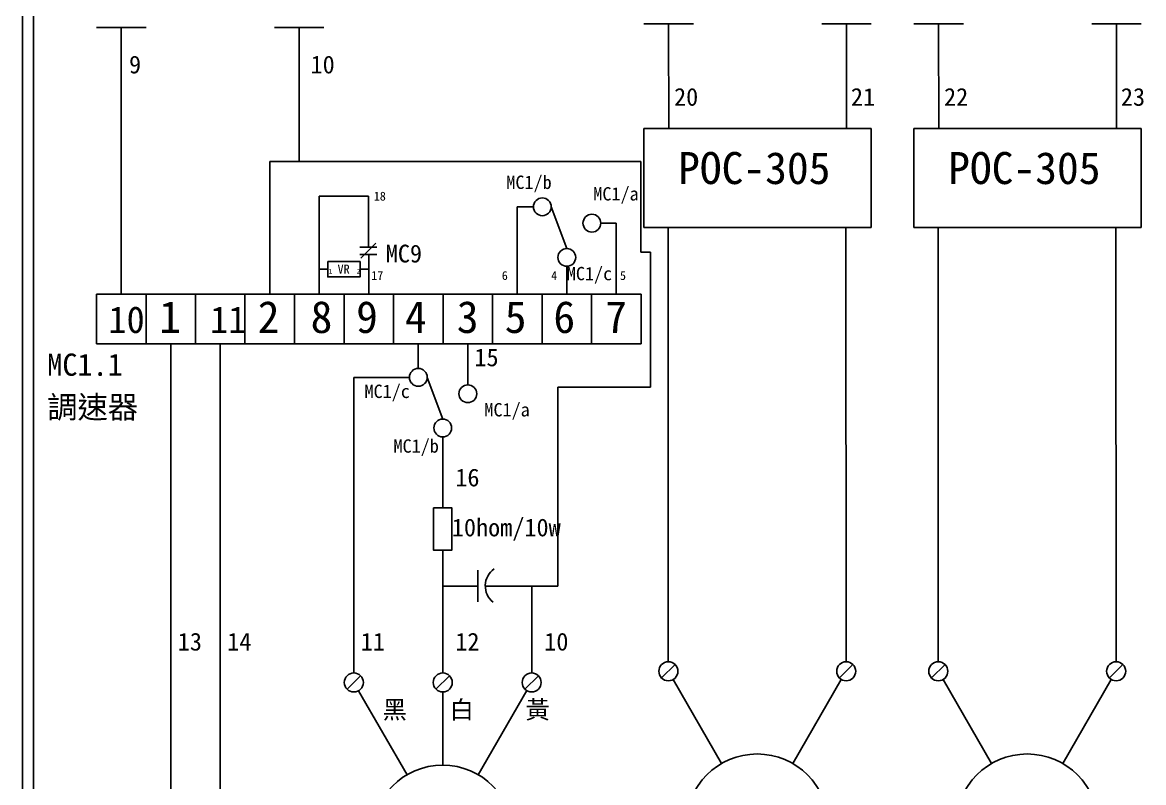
# Model space of a CAD drawing. Extents: x 10 to 297, y 3 to 207.
# Drawn here: x 10 to 136.1, y 47.1 to 132.5 of the extents above; entities that cross this region are included whole.
import ezdxf

# ---------------------------------------------------------------- set-up
doc = ezdxf.new("R2010")
doc.units = 0
doc.layers.get('0').update_dxf_attribs({"linetype": 'CONTINUOUS'})
doc.layers.add('圖框層', color=7, linetype='CONTINUOUS')
doc.layers.add('標尺寸層', color=3, linetype='CONTINUOUS')
doc.styles.add('STSL', font='kaiu.ttf')

msp = doc.modelspace()

# ---------------------------------------------------------------- linework, layer by layer
for p, q in [((82.67, 132.37), (82.68, 120.63)), ((102.67, 132.37), (102.67, 120.63)), ((113.03, 132.37), (113.04, 120.63)), ((133.03, 132.37), (133.04, 120.63)), ((82.61, 109.49), (82.63, 60.66)), ((102.61, 109.49), (102.63, 60.66)), ((112.97, 109.49), (112.99, 60.66)), ((132.97, 109.49), (132.99, 60.66)), ((83.39, 60.34), (81.88, 58.83)), ((103.39, 60.34), (101.88, 58.83)), ((113.76, 60.34), (112.24, 58.83)), ((133.76, 60.34), (132.24, 58.83)), ((48.02, 59.08), (46.51, 57.56)), ((58.02, 59.08), (56.51, 57.56)), ((68.02, 59.08), (66.51, 57.56)), ((88.63, 49.21), (83.17, 58.66)), ((96.63, 49.21), (102.08, 58.67)), ((118.99, 49.21), (113.53, 58.66)), ((126.99, 49.21), (132.45, 58.67)), ((53.26, 47.95), (47.8, 57.39)), ((57.26, 57.25), (57.26, 56.66)), ((61.26, 47.95), (66.72, 57.4)), ((57.26, 49.02), (57.26, 56.66))]:
    msp.add_line(p, q)
for centre, radius in [((82.64, 59.58), 1.07), ((102.64, 59.58), 1.07), ((113, 59.58), 1.07), ((133, 59.58), 1.07), ((47.27, 58.32), 1.07), ((57.27, 58.32), 1.07), ((67.27, 58.32), 1.07), ((92.63, 42.28), 8), ((122.99, 42.28), 8), ((57.26, 41.02), 8)]:
    msp.add_circle(centre, radius)
at = {"layer": '圖框層', "color": 7}
for p, q in [((10, 3), (10, 206.97)), ((11.25, 4.25), (11.25, 205.72))]:
    msp.add_line(p, q, dxfattribs=at)
at = {"layer": '標尺寸層', "color": 7}
for p, q in [((18.33, 131.97), (23.9, 131.97)), ((21.11, 131.97), (21.11, 101.97)), ((38.33, 131.97), (43.9, 131.97)), ((41.11, 131.97), (41.11, 116.91)), ((79.89, 132.37), (85.46, 132.37)), ((99.89, 132.37), (105.46, 132.37)), ((110.25, 132.37), (115.82, 132.37)), ((130.25, 132.37), (135.82, 132.37)), ((79.89, 120.63), (85.46, 120.63)), ((79.89, 109.49), (79.89, 120.63)), ((85.46, 120.63), (99.89, 120.63)), ((99.89, 120.63), (105.46, 120.63)), ((105.46, 120.63), (105.46, 109.49)), ((110.25, 120.63), (115.82, 120.63)), ((110.25, 109.49), (110.25, 120.63)), ((115.82, 120.63), (130.25, 120.63)), ((130.25, 120.63), (135.82, 120.63)), ((135.82, 120.63), (135.82, 109.49)), ((37.81, 101.97), (37.81, 116.91)), ((37.81, 116.91), (41.11, 116.91)), ((41.11, 116.91), (79.56, 116.91)), ((79.56, 116.91), (79.56, 106.7)), ((43.38, 101.97), (43.38, 113.01)), ((43.38, 113.01), (48.91, 113.01)), ((48.91, 107.28), (48.91, 113.01)), ((65.65, 101.97), (65.65, 111.81)), ((67.47, 111.81), (65.65, 111.81)), ((69.47, 111.81), (71.22, 107.12)), ((75.04, 109.97), (76.79, 109.97)), ((76.79, 101.97), (76.79, 109.97)), ((79.89, 109.49), (85.46, 109.49)), ((85.46, 109.49), (99.89, 109.49)), ((99.89, 109.49), (105.46, 109.49)), ((110.25, 109.49), (115.82, 109.49)), ((115.82, 109.49), (130.25, 109.49)), ((130.25, 109.49), (135.82, 109.49)), ((47.96, 107.28), (49.86, 107.28)), ((48.06, 106.04), (49.74, 107.73)), ((47.96, 106.44), (49.86, 106.44)), ((48.95, 101.97), (48.95, 106.44)), ((79.56, 106.7), (80.65, 106.7)), ((80.65, 106.7), (80.65, 91.52)), ((44.34, 104.79), (43.38, 104.79)), ((47.97, 104.79), (48.91, 104.79)), ((71.22, 105.12), (71.22, 101.97)), ((18.33, 96.41), (18.33, 101.97)), ((18.33, 101.97), (23.9, 101.97)), ((23.9, 96.41), (23.9, 101.97)), ((23.9, 96.41), (23.9, 101.97)), ((23.9, 101.97), (29.46, 101.97)), ((29.46, 96.41), (29.46, 101.97)), ((29.46, 96.41), (29.46, 101.97)), ((29.46, 101.97), (35.03, 101.97)), ((35.03, 96.41), (35.03, 101.97)), ((35.03, 96.41), (35.03, 101.97)), ((35.03, 101.97), (40.6, 101.97)), ((40.6, 96.41), (40.6, 101.97)), ((40.6, 96.41), (40.6, 101.97)), ((40.6, 101.97), (46.17, 101.97)), ((46.17, 96.41), (46.17, 101.97)), ((46.17, 96.41), (46.17, 101.97)), ((46.17, 101.97), (51.73, 101.97)), ((51.73, 96.41), (51.73, 101.97)), ((51.73, 96.41), (51.73, 101.97)), ((51.73, 101.97), (57.3, 101.97)), ((57.3, 96.41), (57.3, 101.97)), ((57.3, 96.41), (57.3, 101.97)), ((57.3, 101.97), (62.87, 101.97)), ((62.87, 96.41), (62.87, 101.97)), ((62.87, 96.41), (62.87, 101.97)), ((62.87, 96.41), (62.87, 101.97)), ((62.87, 101.97), (68.44, 101.97)), ((68.44, 96.41), (68.44, 101.97)), ((68.44, 96.41), (68.44, 101.97)), ((68.44, 101.97), (74.01, 101.97)), ((74.01, 96.41), (74.01, 101.97)), ((74.01, 96.41), (74.01, 101.97)), ((74.01, 101.97), (79.57, 101.97)), ((79.57, 96.41), (79.57, 101.97)), ((18.33, 96.41), (23.9, 96.41)), ((23.9, 96.41), (29.46, 96.41)), ((26.68, 96.41), (26.68, 37.39)), ((29.46, 96.41), (35.03, 96.41)), ((32.25, 96.41), (32.25, 43.26)), ((35.03, 96.41), (40.6, 96.41)), ((40.6, 96.41), (46.17, 96.41)), ((46.17, 96.41), (51.73, 96.41)), ((51.73, 96.41), (57.3, 96.41)), ((54.52, 96.41), (54.52, 93.63)), ((57.3, 96.41), (62.87, 96.41)), ((60.09, 96.41), (60.09, 91.79)), ((62.87, 96.41), (68.44, 96.41)), ((68.44, 96.41), (74.01, 96.41)), ((74.01, 96.41), (79.57, 96.41)), ((47.27, 59.39), (47.27, 92.63)), ((53.52, 92.63), (47.27, 92.63)), ((55.52, 92.63), (57.27, 87.94)), ((70.22, 91.52), (80.65, 91.52)), ((70.22, 91.52), (70.22, 69.16)), ((57.27, 77.96), (57.27, 85.94)), ((57.27, 69.15), (57.27, 73.18)), ((61.23, 70.95), (61.23, 67.38)), ((61.23, 69.16), (57.27, 69.16)), ((57.27, 59.39), (57.27, 69.15)), ((62.13, 69.16), (67.27, 69.16)), ((67.27, 59.39), (67.27, 69.16)), ((67.27, 69.16), (70.22, 69.16))]:
    msp.add_line(p, q, dxfattribs=at)
for points in [[(44.34, 105.65), (47.97, 105.65), (47.97, 103.92), (44.34, 103.92)], [(56.24, 77.96), (58.29, 77.96), (58.29, 73.18), (56.24, 73.18)]]:
    msp.add_lwpolyline(points, close=True, dxfattribs=at)
for centre in [(68.47, 111.81), (74.04, 109.97), (71.22, 106.12), (54.52, 92.63), (60.09, 90.79), (57.27, 86.94)]:
    msp.add_circle(centre, 1, dxfattribs=at)
msp.add_arc((64.38, 69.18), 2.33, 124.8692, 231.5468, dxfattribs=at)

# ---------------------------------------------------------------- texts
at = {"layer": '圖框層', "color": 4, "style": 'STSL'}
for s, height, p in [('9', 2, (21.99, 126.81)), ('10', 2, (42.4, 126.81)), ('20', 2, (83.28, 123.17)), ('21', 2, (103.17, 123.17)), ('22', 2, (113.64, 123.17)), ('23', 2, (133.53, 123.17)), ('POC-305', 3.6, (83.73, 114.37)), ('POC-305', 3.6, (114.1, 114.37)), ('MC1/b', 1.5, (64.42, 113.82)), ('18', 1, (49.51, 112.51)), ('MC1/a', 1.5, (74.2, 112.52)), ('MC9', 2, (50.86, 105.55)), ('1', 0.5, (44.45, 104.31)), ('VR', 1, (45.44, 104.31)), ('2', 0.5, (47.6, 104.31)), ('MC1/c', 1.5, (71.22, 103.55)), ('17', 1, (49.22, 103.58)), ('6', 1, (63.91, 103.58)), ('4', 1, (69.46, 103.58)), ('5', 1, (77.2, 103.58)), ('1', 3.6, (25.38, 97.62)), ('2', 3.6, (36.46, 97.62)), ('8', 3.6, (42.41, 97.62)), ('9', 3.6, (47.53, 97.62)), ('4', 3.6, (53.01, 97.62)), ('3', 3.6, (58.85, 97.62)), ('5', 3.6, (64.24, 97.62)), ('6', 3.6, (69.71, 97.62)), ('7', 3.6, (75.55, 97.62)), ('10', 3, (19.67, 97.62)), ('11', 3, (31.1, 97.62)), ('MC1.1', 2.5, (12.79, 92.81)), ('15', 2, (60.83, 93.88)), ('調速器', 2.5, (12.79, 88.03)), ('MC1/c', 1.5, (48.47, 90.31)), ('MC1/a', 1.5, (61.95, 88.24)), ('MC1/b', 1.5, (51.73, 84.16)), ('16', 2, (58.68, 80.37)), ('10hom/10w', 2, (58.29, 74.75)), ('13', 2, (27.47, 61.91)), ('14', 2, (33.03, 61.91)), ('11', 2, (48.05, 61.91)), ('12', 2, (58.68, 61.91)), ('10', 2, (68.68, 61.91)), ('黑', 2, (50.5, 54.26)), ('白', 2, (58.04, 54.26)), ('黃', 2, (66.57, 54.26))]:
    msp.add_text(s, height=height, dxfattribs=at).set_placement(p)

doc.saveas('drawing.dxf')
